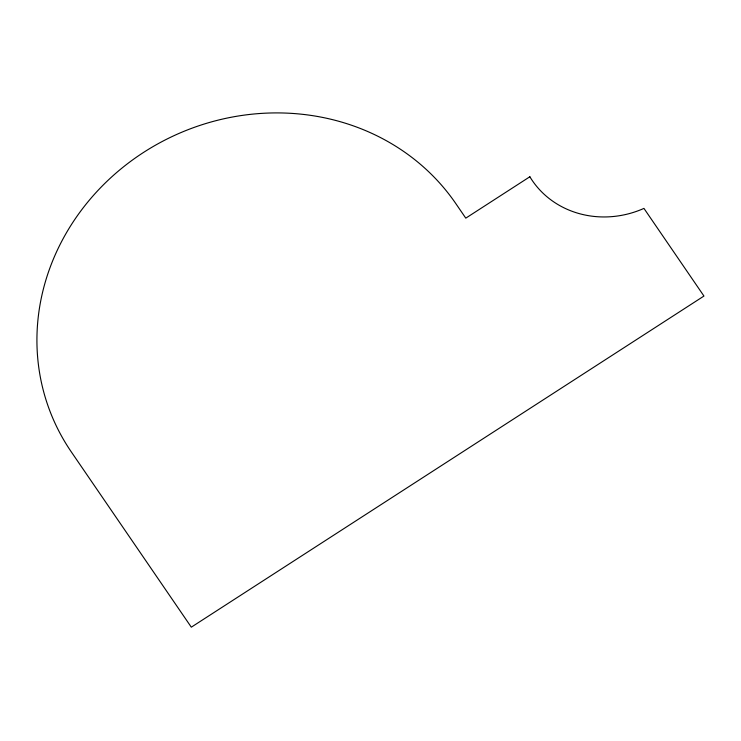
<?xml version="1.0" encoding="UTF-8"?>
<svg xmlns="http://www.w3.org/2000/svg" width="741" height="741" viewBox="0 0 741 741"><rect width="100%" height="100%" fill="white"/><g stroke="black" fill="none" stroke-linecap="round" stroke-linejoin="round"><path stroke-width="1.11" d="M529.861 176.756L465.783 218.15L455.78 203.543A229.358 211.898 -23.7 0 0 143.532 152.433A229.358 211.898 -23.7 0 0 71.303 451.89L191.308 627.173L703.95 296.048L643.948 208.397A91.791 84.798 -23.7 0 1 529.861 176.756"/></g></svg>
